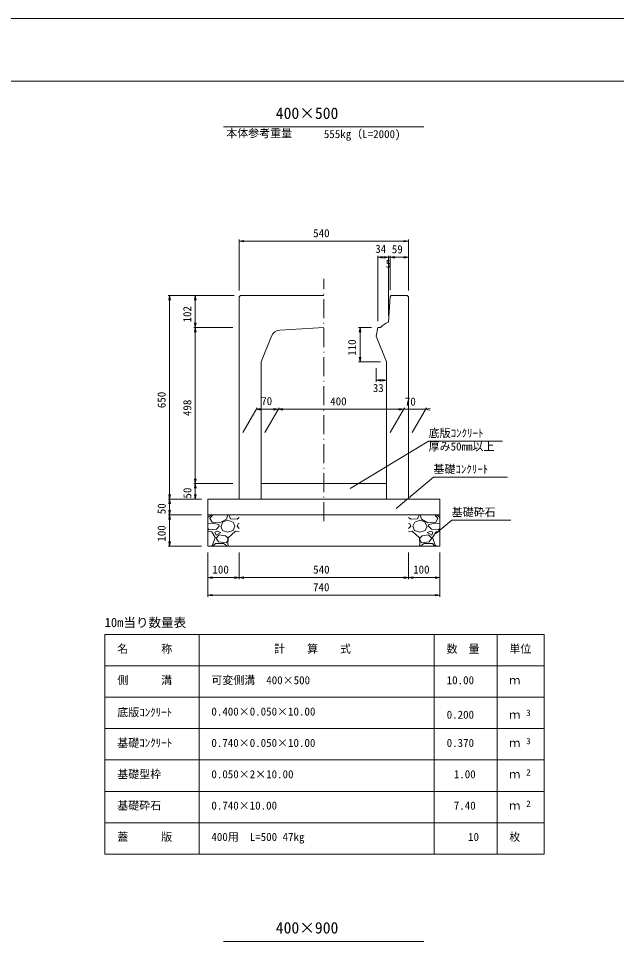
# Model space of a CAD drawing. Units: millimetres, scale not verified. Extents: x 0 to 84100, y 0 to 59400.
# Drawn here: x 20238 to 39307, y 29947 to 59400 of the extents above; entities that cross this region are included whole.
import ezdxf
from ezdxf.enums import TextEntityAlignment as Align

# ---------------------------------------------------------------- set-up
doc = ezdxf.new("R2010")
doc.units = ezdxf.units.MM
doc.header["$LTSCALE"] = 100
doc.linetypes.add('DASHED_DOTTED', pattern=[9.25, 6, -1.5, 0.25, -1.5])
for name, color, linetype, lineweight in [('0_2', 7, 'Continuous', 9), ('D-STR-DIM', 7, 'Continuous', 18), ('D-STR-DIM（寸法）', 7, 'Continuous', 18), ('D-STR-HTXT（旗揚げ）', 4, 'Continuous', 18), ('D-STR-STRn（構造物）', 7, 'Continuous', 18), ('D-TTL(外枠）', 2, 'Continuous', 18), ('DEFPOINTS_3', 8, 'Continuous', 18), ('作図レイヤ', 1, 'Continuous', 18)]:
    doc.layers.add(name, color=color, linetype=linetype, lineweight=lineweight)
doc.layers.add('D-STR-TXT（文字）', color=7, linetype='Continuous')
doc.styles.add('ＭＳ ゴシック', font='')
doc.styles.get('ＭＳ ゴシック').set_extended_font_data('MS Gothic')

msp = doc.modelspace()

# ---------------------------------------------------------------- linework, layer by layer
at = {"layer": '0_2'}
for p, q in [((27276.6, 52293.1), (27426.6, 52318.1)), ((27426.6, 52268.1), (27276.6, 52293.1)), ((32526.6, 52318.1), (32676.6, 52293.1)), ((32676.6, 52293.1), (32526.6, 52268.1)), ((31696.6, 51779.8), (31846.6, 51804.8)), ((31846.6, 51754.8), (31696.6, 51779.8)), ((31886.6, 51804.8), (32036.6, 51779.8)), ((32036.6, 51779.8), (31886.6, 51754.8)), ((32084.8, 51779.8), (32234.8, 51804.8)), ((32234.8, 51754.8), (32084.8, 51779.8)), ((32526.6, 51804.8), (32676.6, 51779.8)), ((32676.6, 51779.8), (32526.6, 51754.8)), ((25031, 50410.3), (25056, 50560.3)), ((25056, 50560.3), (25081, 50410.3)), ((25850.1, 50410.3), (25875.1, 50560.3)), ((25875.1, 50560.3), (25900.1, 50410.3)), ((25875.1, 49540.3), (25850.1, 49690.3)), ((25850.1, 49390.3), (25875.1, 49540.3)), ((25900.1, 49690.3), (25875.1, 49540.3)), ((25875.1, 49540.3), (25900.1, 49390.3)), ((31104.4, 49390.3), (31129.4, 49540.3)), ((31129.4, 49540.3), (31154.4, 49390.3)), ((31129.4, 48440.3), (31104.4, 48590.3)), ((31154.4, 48590.3), (31129.4, 48440.3)), ((31645.6, 47855.3), (31795.6, 47880.3)), ((31795.6, 47830.3), (31645.6, 47855.3)), ((31826.6, 47880.3), (31976.6, 47855.3)), ((31976.6, 47855.3), (31826.6, 47830.3)), ((27817.5, 46929), (27967.5, 46954)), ((27967.5, 46904), (27817.5, 46929)), ((28367.5, 46954), (28517.5, 46929)), ((28517.5, 46929), (28367.5, 46904)), ((28517.5, 46929), (28667.5, 46954)), ((28667.5, 46904), (28517.5, 46929)), ((32367.5, 46954), (32517.5, 46929)), ((32517.5, 46929), (32367.5, 46904)), ((33217.5, 46929), (33367.5, 46954)), ((33367.5, 46904), (33217.5, 46929)), ((25875.1, 44560.3), (25850.1, 44710.3)), ((25850.1, 44410.3), (25875.1, 44560.3)), ((25900.1, 44710.3), (25875.1, 44560.3)), ((25875.1, 44560.3), (25900.1, 44410.3)), ((25056, 44060.3), (25031, 44210.3)), ((25081, 44210.3), (25056, 44060.3)), ((25875.1, 44060.3), (25850.1, 44210.3)), ((25900.1, 44210.3), (25875.1, 44060.3)), ((25031, 43910.3), (25056, 44060.3)), ((25056, 44060.3), (25081, 43910.3)), ((25056, 43560.3), (25031, 43710.3)), ((25081, 43710.3), (25056, 43560.3)), ((25031, 43410.3), (25056, 43560.3)), ((25056, 43560.3), (25081, 43410.3)), ((25056, 42560.3), (25031, 42710.3)), ((25081, 42710.3), (25056, 42560.3)), ((26276.6, 41560.3), (26426.6, 41585.3)), ((26426.6, 41535.3), (26276.6, 41560.3)), ((27126.6, 41585.3), (27276.6, 41560.3)), ((27276.6, 41560.3), (27126.6, 41535.3)), ((27276.6, 41560.3), (27426.6, 41585.3)), ((27426.6, 41535.3), (27276.6, 41560.3)), ((32526.6, 41585.3), (32676.6, 41560.3)), ((32676.6, 41560.3), (32526.6, 41535.3)), ((32676.6, 41560.3), (32826.6, 41585.3)), ((32826.6, 41535.3), (32676.6, 41560.3)), ((33526.6, 41585.3), (33676.6, 41560.3)), ((33676.6, 41560.3), (33526.6, 41535.3)), ((26276.6, 40998), (26426.6, 41023)), ((26426.6, 40973), (26276.6, 40998)), ((33526.6, 41023), (33676.6, 40998)), ((33676.6, 40998), (33526.6, 40973))]:
    msp.add_line(p, q, dxfattribs=at)
at = {"layer": '0_2', "lineweight": 18}
for p, q in [((27276.6, 52293.1), (27296.6, 52293.1)), ((32676.6, 52293.1), (32656.6, 52293.1)), ((31696.6, 51779.8), (31716.6, 51779.8)), ((32036.6, 51779.8), (32016.6, 51779.8)), ((32084.8, 51779.8), (32104.8, 51779.8)), ((32676.6, 51779.8), (32656.6, 51779.8)), ((25056, 50560.3), (25056, 50540.3)), ((25875.1, 50560.3), (25875.1, 50540.3)), ((25875.1, 49540.3), (25875.1, 49560.3)), ((25875.1, 49540.3), (25875.1, 49520.3)), ((31129.4, 49540.3), (31129.4, 49520.3)), ((31129.4, 48440.3), (31129.4, 48460.3)), ((31645.6, 47855.3), (31665.6, 47855.3)), ((31976.6, 47855.3), (31956.6, 47855.3)), ((27817.5, 46929), (27837.5, 46929)), ((28517.5, 46929), (28497.5, 46929)), ((28517.5, 46929), (28537.5, 46929)), ((32517.5, 46929), (32497.5, 46929)), ((33217.5, 46929), (33237.5, 46929)), ((25875.1, 44560.3), (25875.1, 44580.3)), ((25875.1, 44560.3), (25875.1, 44540.3)), ((25056, 44060.3), (25056, 44080.3)), ((25056, 44060.3), (25056, 44040.3)), ((25875.1, 44060.3), (25875.1, 44080.3)), ((25056, 43560.3), (25056, 43580.3)), ((25056, 43560.3), (25056, 43540.3)), ((25056, 42560.3), (25056, 42580.3)), ((26276.6, 41560.3), (26296.6, 41560.3)), ((27276.6, 41560.3), (27256.6, 41560.3)), ((27276.6, 41560.3), (27296.6, 41560.3)), ((32676.6, 41560.3), (32656.6, 41560.3)), ((32676.6, 41560.3), (32696.6, 41560.3)), ((33676.6, 41560.3), (33656.6, 41560.3)), ((26276.6, 40998), (26296.6, 40998)), ((33676.6, 40998), (33656.6, 40998))]:
    msp.add_line(p, q, dxfattribs=at)
at = {"layer": 'D-STR-DIM'}
for p, q in [((26276.6, 42360.3), (26276.6, 40948)), ((27276.6, 42360.3), (27276.6, 41510.3)), ((32676.6, 42360.3), (32676.6, 41510.3)), ((33676.6, 42360.3), (33676.6, 40948)), ((26296.6, 41560.3), (27256.6, 41560.3)), ((27296.6, 41560.3), (32656.6, 41560.3)), ((32696.6, 41560.3), (33656.6, 41560.3)), ((26296.6, 40998), (33656.6, 40998))]:
    msp.add_line(p, q, dxfattribs=at)
at = {"layer": 'D-STR-DIM（寸法）'}
for p, q in [((31696.6, 49740.3), (31696.6, 51829.8)), ((31716.6, 51779.8), (32016.6, 51779.8)), ((32036.6, 49906.5), (32036.6, 51829.8)), ((32084.8, 51779.8), (32036.6, 51779.8)), ((32084.8, 50730.4), (32084.8, 51829.8)), ((32104.8, 51779.8), (32656.6, 51779.8)), ((32676.6, 50720.3), (32676.6, 51829.8)), ((27116.6, 50560.3), (25006, 50560.3)), ((25056, 50540.3), (25056, 44080.3)), ((25875.1, 50540.3), (25875.1, 49560.3)), ((27076.6, 49540.3), (25825.1, 49540.3)), ((25875.1, 49520.3), (25875.1, 44580.3)), ((31496.6, 49540.3), (31079.4, 49540.3)), ((31129.4, 49520.3), (31129.4, 48460.3)), ((31776.6, 48440.3), (31079.4, 48440.3)), ((31645.6, 48240.3), (31645.6, 47805.3)), ((31976.6, 48240.3), (31976.6, 47805.3)), ((31665.6, 47855.3), (31956.6, 47855.3)), ((27388.4, 46185.7), (27846.4, 46979)), ((28497.5, 46929), (27837.5, 46929)), ((28088.4, 46185.7), (28546.4, 46979)), ((28537.5, 46929), (32497.5, 46929)), ((32088.4, 46185.7), (32546.4, 46979)), ((32517.5, 46929), (33217.5, 46929)), ((32788.4, 46185.7), (33246.4, 46979)), ((33237.5, 46929), (33257.5, 46929)), ((27076.6, 44560.3), (25825.1, 44560.3)), ((25875.1, 44080.3), (25875.1, 44540.3)), ((26076.6, 44060.3), (25006, 44060.3)), ((26076.6, 44060.3), (25006, 44060.3)), ((25056, 44040.3), (25056, 43580.3)), ((26076.6, 43560.3), (25006, 43560.3)), ((25056, 43540.3), (25056, 42580.3)), ((26076.6, 42560.3), (25006, 42560.3))]:
    msp.add_line(p, q, dxfattribs=at)
at = {"layer": 'D-STR-HTXT（旗揚げ）'}
for p, q in [((26780.3, 55938.6), (33158.7, 55938.6)), ((30813.6, 44406.4), (33316.6, 45913.2)), ((35676.4, 45913.2), (33316.6, 45913.2)), ((32277.4, 43762.2), (33469.1, 44763.5)), ((35828.9, 44763.5), (33469.1, 44763.5)), ((33544.4, 42963.2), (34052.7, 43389.3)), ((35939.1, 43389.3), (34052.7, 43389.3)), ((22996.7, 39739.5), (36996.7, 39739.5)), ((22996.7, 32739.5), (22996.7, 39739.5)), ((25996.7, 32739.5), (25996.7, 39739.5)), ((33496.7, 32739.5), (33496.7, 39739.5)), ((35496.7, 32739.5), (35496.7, 39739.5)), ((36996.7, 32739.5), (36996.7, 39739.5)), ((22996.7, 38739.5), (36996.7, 38739.5)), ((22996.7, 37739.5), (36996.7, 37739.5)), ((22996.7, 36739.5), (36996.7, 36739.5)), ((22996.7, 35739.5), (36996.7, 35739.5)), ((22996.7, 34739.5), (36996.7, 34739.5)), ((22996.7, 33739.5), (36996.7, 33739.5)), ((22996.7, 32739.5), (36996.7, 32739.5)), ((26780.3, 29946.9), (33158.7, 29946.9))]:
    msp.add_line(p, q, dxfattribs=at)
at = {"layer": 'D-STR-STRn（構造物）', "linetype": 'DASHED_DOTTED'}
msp.add_line((29976.6, 43364), (29976.6, 51091.9), dxfattribs=at)
at = {"layer": 'D-STR-STRn（構造物）'}
for p, q in [((27976.6, 44560.3), (31976.6, 44560.3)), ((26276.6, 44060.3), (33676.6, 44060.3)), ((26276.6, 44060.3), (26276.6, 42560.3)), ((33676.6, 44060.3), (33676.6, 42560.3)), ((26276.6, 43560.3), (33676.6, 43560.3)), ((26276.6, 43473.3), (26389.2, 43560.3)), ((26429.2, 43298.7), (26276.6, 43282.6)), ((26338.3, 43449.9), (26437.7, 43560.3)), ((26410.3, 43329.3), (26340.3, 43449.3)), ((26657.7, 43311.9), (26407.7, 43331.9)), ((26628, 43250.4), (26428, 43300.4)), ((26868.8, 43419.1), (26658.8, 43309.1)), ((26698.1, 43199.8), (26758.1, 43339.8)), ((26758.4, 43339.8), (26918.4, 43389.8)), ((26908.7, 43559.8), (26868.7, 43419.8)), ((26918, 43389.8), (27078, 43329.8)), ((26942.7, 43560.3), (26996.7, 43432.2)), ((26997.7, 43429.3), (27207.7, 43419.3)), ((27078.5, 43329.6), (27138.5, 43199.6)), ((27208.4, 43420.6), (27276.6, 43473.3)), ((32744.8, 43420.6), (32676.6, 43473.3)), ((32955.4, 43429.3), (32745.4, 43419.3)), ((32874.7, 43329.6), (32814.7, 43199.6)), ((33035.2, 43389.8), (32875.2, 43329.8)), ((33010.4, 43560.3), (32956.5, 43432.2)), ((33194.7, 43339.8), (33034.7, 43389.8)), ((33044.5, 43559.8), (33084.5, 43419.8)), ((33084.4, 43419.1), (33294.4, 43309.1)), ((33255.1, 43199.8), (33195.1, 43339.8)), ((33295.5, 43311.9), (33545.5, 43331.9)), ((33325.2, 43250.4), (33525.2, 43300.4)), ((33614.8, 43449.9), (33515.5, 43560.3)), ((33524, 43298.7), (33676.6, 43282.6)), ((33542.9, 43329.3), (33612.9, 43449.3)), ((33676.6, 43473.3), (33564, 43560.3)), ((26318, 43083.1), (26276.6, 43128.3)), ((26398.6, 43018.8), (26276.6, 43029)), ((26547.6, 43100.5), (26317.6, 43080.5)), ((26510.5, 42840.4), (26400.5, 43020.4)), ((26498, 43009.9), (26538, 42909.9)), ((26568.2, 43039.5), (26498.2, 43009.5)), ((26638.3, 43199.9), (26548.3, 43099.9)), ((26688.7, 43000), (26568.7, 43040)), ((26638.4, 43199.2), (26628.4, 43249.2)), ((26687.4, 43200.1), (26747.4, 43060.1)), ((26747.6, 43059.1), (26917.6, 43009.1)), ((26918.9, 43009.3), (27088.9, 43059.3)), ((27158.6, 43039.8), (26928.6, 42829.8)), ((27088, 43060.3), (27138, 43200.3)), ((27276.6, 43029), (27158.6, 43038.8)), ((27276.6, 43128.3), (27208, 43203.1)), ((27208.1, 43200.1), (27238.1, 43280.1)), ((27276.6, 43282.6), (27239.2, 43278.7)), ((32676.6, 43282.6), (32714, 43278.7)), ((32676.6, 43128.3), (32745.2, 43203.1)), ((32676.6, 43029), (32794.6, 43038.8)), ((32745.1, 43200.1), (32715.1, 43280.1)), ((32794.6, 43039.8), (33024.6, 42829.8)), ((32865.2, 43060.3), (32815.2, 43200.3)), ((33034.3, 43009.3), (32864.3, 43059.3)), ((33205.6, 43059.1), (33035.6, 43009.1)), ((33265.7, 43200.1), (33205.7, 43060.1)), ((33264.5, 43000), (33384.5, 43040)), ((33314.7, 43199.2), (33324.7, 43249.2)), ((33314.9, 43199.9), (33404.9, 43099.9)), ((33385, 43039.5), (33455, 43009.5)), ((33405.5, 43100.5), (33635.5, 43080.5)), ((33455.2, 43009.9), (33415.2, 42909.9)), ((33442.7, 42840.4), (33552.7, 43020.4)), ((33554.6, 43018.8), (33676.6, 43029)), ((33635.2, 43083.1), (33676.6, 43128.3)), ((26428.4, 42589.5), (26508.4, 42839.5)), ((26538, 42910.1), (26688, 43000.1)), ((26538, 42820.2), (26618, 42700.2)), ((26638.3, 42919.8), (26538.3, 42819.8)), ((26839.5, 42890.4), (26639.5, 42920.4)), ((26920.4, 42817.8), (26840.4, 42887.8)), ((26868.6, 42670), (26918.6, 42760)), ((26927.9, 42830.4), (26917.9, 42620.4)), ((26918.3, 42759.9), (26918.3, 42819.9)), ((33025.3, 42830.4), (33035.3, 42620.4)), ((33032.8, 42817.8), (33112.8, 42887.8)), ((33084.6, 42670), (33034.6, 42760)), ((33034.8, 42759.9), (33034.8, 42819.9)), ((33113.7, 42890.4), (33313.7, 42920.4)), ((33415.2, 42910.1), (33265.2, 43000.1)), ((33314.9, 42919.8), (33414.9, 42819.8)), ((33415.2, 42820.2), (33335.2, 42700.2)), ((33524.7, 42589.5), (33444.7, 42839.5)), ((26276.6, 42560.3), (33676.6, 42560.3)), ((26389.2, 42560.3), (26428.4, 42590.6)), ((26437.7, 42560.3), (26518.3, 42649.9)), ((26518.3, 42649.9), (26778.3, 42649.9)), ((26618.6, 42699.4), (26868.6, 42669.4)), ((26778, 42652.2), (26908, 42562.2)), ((26916.7, 42622.2), (26942.7, 42560.3)), ((33036.5, 42622.2), (33010.4, 42560.3)), ((33175.2, 42652.2), (33045.2, 42562.2)), ((33334.5, 42699.4), (33084.5, 42669.4)), ((33434.8, 42649.9), (33174.8, 42649.9)), ((33515.5, 42560.3), (33434.9, 42649.9)), ((33564, 42560.3), (33524.8, 42590.6))]:
    msp.add_line(p, q, dxfattribs=at)
at = {"layer": 'D-TTL(外枠）'}
msp.add_line((2500, 57400), (82000, 57400), dxfattribs=at)
at = {"layer": 'DEFPOINTS_3'}
msp.add_line((0, 59400), (84100, 59400), dxfattribs=at)
at = {"layer": '作図レイヤ', "color": 7}
for p, q in [((27276.6, 50720.3), (27276.6, 52343.1)), ((27296.6, 52293.1), (32656.6, 52293.1)), ((32676.6, 50720.3), (32676.6, 52343.1))]:
    msp.add_line(p, q, dxfattribs=at)
at = {"layer": '作図レイヤ'}
for p, q in [((27316.6, 50560.3), (27276.6, 50520.3)), ((27276.6, 50520.3), (27276.6, 44060.3)), ((29976.6, 50560.3), (27316.6, 50560.3)), ((32084.8, 50530.4), (32036.6, 49706.5)), ((32084.8, 50530.4), (32116.6, 50560.3)), ((32116.6, 50560.3), (32636.6, 50560.3)), ((32636.6, 50560.3), (32676.6, 50520.3)), ((32676.6, 50520.3), (32676.6, 44060.3)), ((29976.6, 49540.3), (28568.1, 49455.8)), ((31645.6, 49267.8), (31696.6, 49540.3)), ((31696.6, 49540.3), (31776.6, 49540.3)), ((28307.6, 49267.8), (27976.6, 48440.3)), ((31645.6, 49267.8), (31976.6, 48440.3)), ((27976.6, 48440.3), (27976.6, 44060.3)), ((31976.6, 48440.3), (31976.6, 44060.3)), ((27976.6, 44060.3), (27276.6, 44060.3)), ((32676.6, 44060.3), (31976.6, 44060.3))]:
    msp.add_line(p, q, dxfattribs=at)
for centre, radius, start, end in [((32329.3, 48962), 800, 111.465, 133.704), ((28586.1, 49156.3), 300, 93.43363, 158.19859)]:
    msp.add_arc(centre, radius, start, end, dxfattribs=at)

# ---------------------------------------------------------------- texts
at = {"layer": 'D-STR-DIM', "style": 'ＭＳ ゴシック'}
for s, p in [('100', (26422.1, 41610.3)), ('540', (29634.6, 41610.3)), ('100', (32822.1, 41610.3)), ('740', (29630.1, 41048))]:
    msp.add_text(s, height=256.6, dxfattribs=at).set_placement(p, align=Align.BOTTOM_LEFT)
at = {"layer": 'D-STR-DIM（寸法）', "style": 'ＭＳ ゴシック'}
for s, p in [('34', (31613.7, 51842.9)), ('59', (32141.8, 51830.9)), ('5', (31946.4, 51371.6)), ('33', (31535.9, 47403.9)), ('70', (27978.1, 46987.3)), ('400', (30178.2, 46979)), ('70', (32558.3, 46971))]:
    msp.add_text(s, height=256.6, dxfattribs=at).set_placement(p, align=Align.BOTTOM_LEFT)
for s, p in [('102', (25825.1, 49699.4)), ('110', (31079.4, 48635.9)), ('650', (25006, 46965.6)), ('498', (25825.1, 46713.6)), ('50', (25826.9, 44082)), ('50', (25007.5, 43582)), ('100', (25006, 42705.9))]:
    msp.add_text(s, height=256.6, rotation=90, dxfattribs=at).set_placement(p, align=Align.BOTTOM_LEFT)
at = {"layer": 'D-STR-TXT（文字）', "style": 'ＭＳ ゴシック'}
for s, height, p in [('400×500', 366.6, (28443, 56083.5)), ('本体参考重量', 256.6, (26863.4, 55531.9)), ('555kg（L=2000)', 256.6, (29975.4, 55505.6)), ('底版ｺﾝｸﾘｰﾄ', 256.6, (33316.6, 45963.2)), ('厚み50mm以上', 256.6, (33316.6, 45536)), ('基礎ｺﾝｸﾘｰﾄ', 256.6, (33469.1, 44813.5)), ('基礎砕石', 256.6, (34052.7, 43439.3)), ('10m当り数量表', 293.3, (22985.8, 39892.1)), ('名\u3000\u3000\u3000称', 256.6, (23389, 39079.9)), ('計\u3000\u3000算\u3000\u3000式', 256.6, (28389.8, 39079.9)), ('数\u3000量', 256.6, (33889, 39079.9)), ('単位', 256.6, (35889, 39079.9)), ('側\u3000\u3000\u3000溝', 256.6, (23389, 38079.9)), ('可変側溝\u3000400×500', 256.6, (26389, 38079.9)), ('10.00', 256.6, (33891.7, 38079.9)), ('ｍ', 256.6, (35889, 38079.9)), ('底版ｺﾝｸﾘｰﾄ', 256.6, (23389, 37053.3)), ('0.400×0.050×10.00', 256.6, (26389, 37079.9)), ('0.200', 256.6, (33891.7, 36979.9)), ('ｍ', 256.6, (35889, 36979.9)), ('3', 205.3, (36429.2, 37080.3)), ('基礎ｺﾝｸﾘｰﾄ', 256.6, (23389, 36079.9)), ('0.740×0.050×10.00', 256.6, (26389, 36079.9)), ('0.370', 256.6, (33891.7, 36079.9)), ('ｍ', 256.6, (35889, 36079.9)), ('3', 205.3, (36429.2, 36180.3)), ('基礎型枠', 256.6, (23389, 35079.9)), ('0.050×2×10.00', 256.6, (26389, 35079.9)), ('1.00', 256.6, (34119.1, 35079.9)), ('ｍ', 256.6, (35889, 35079.9)), ('2', 205.3, (36429.2, 35180.3)), ('基礎砕石', 256.6, (23389, 34079.9)), ('0.740×10.00', 256.6, (26389, 34079.9)), ('7.40', 256.6, (34119.1, 34079.9)), ('ｍ', 256.6, (35889, 34079.9)), ('2', 205.3, (36429.2, 34180.3)), ('蓋\u3000\u3000\u3000版', 256.6, (23389, 33079.9)), ('400用\u3000L=500 47kg', 256.6, (26389, 33079.9)), ('10', 256.6, (34573.9, 33079.9)), ('枚', 256.6, (35889, 33079.9)), ('400×900', 366.6, (28443, 30091.8))]:
    msp.add_text(s, height=height, dxfattribs=at).set_placement(p, align=Align.BOTTOM_LEFT)
at = {"layer": '作図レイヤ', "color": 7, "style": 'ＭＳ ゴシック'}
msp.add_text('540', height=256.6, dxfattribs=at).set_placement((29634.6, 52343.1), align=Align.BOTTOM_LEFT)

doc.saveas('drawing.dxf')
